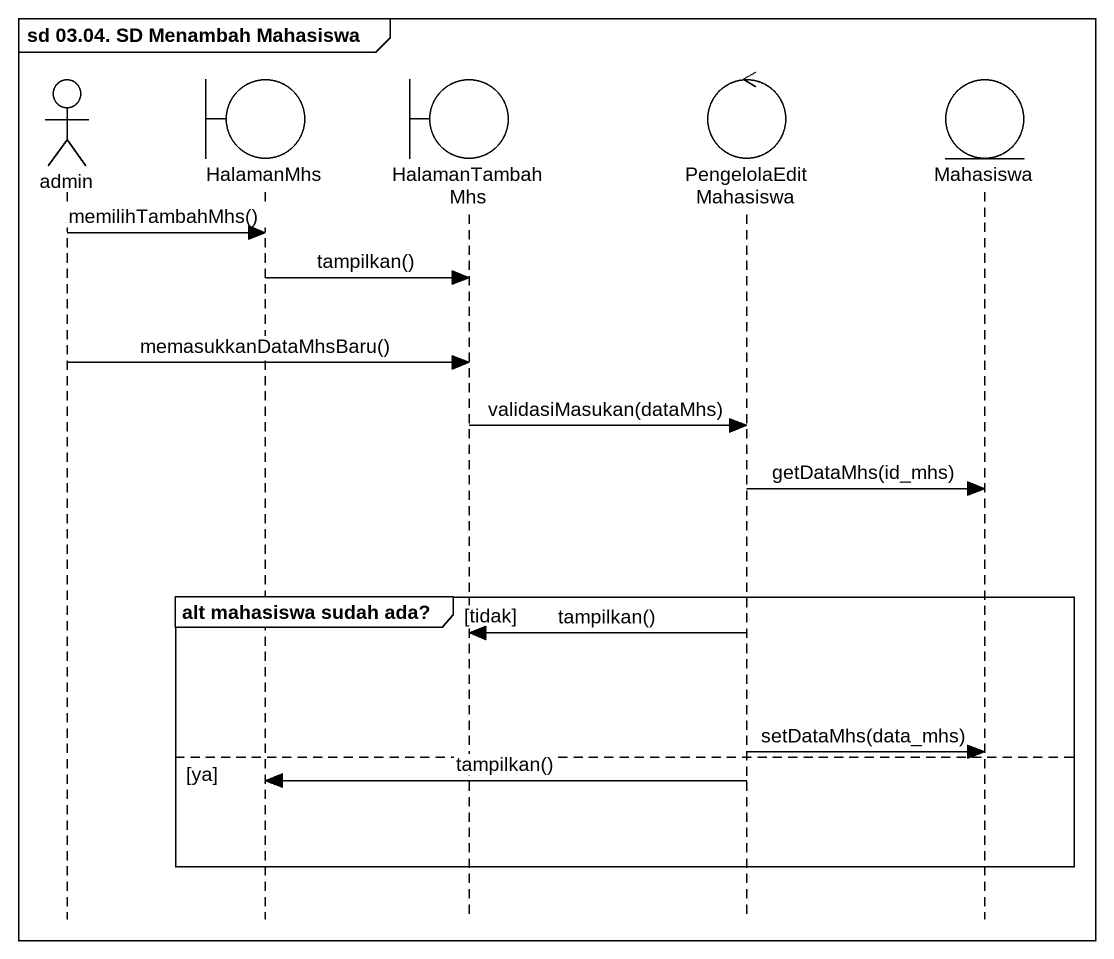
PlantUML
@startuml
mainframe sd 03.04. SD Menambah Mahasiswa
hide footbox
actor admin
boundary HalamanMhs
boundary HalamanTambahMhs
control PengelolaEditMahasiswa
entity Mahasiswa

admin -> HalamanMhs : memilihTambahMhs()
HalamanMhs -> HalamanTambahMhs : tampilkan()
admin -> HalamanTambahMhs : memasukkanDataMhsBaru()
HalamanTambahMhs -> PengelolaEditMahasiswa : validasiMasukan(dataMhs)
PengelolaEditMahasiswa -> Mahasiswa : getDataMhs(id_mhs)
group alt mahasiswa sudah ada? [tidak]
  PengelolaEditMahasiswa -> HalamanTambahMhs : tampilkan()
  PengelolaEditMahasiswa -> Mahasiswa : setDataMhs(data_mhs)
else ya
  PengelolaEditMahasiswa -> HalamanMhs : tampilkan()
end
@enduml
